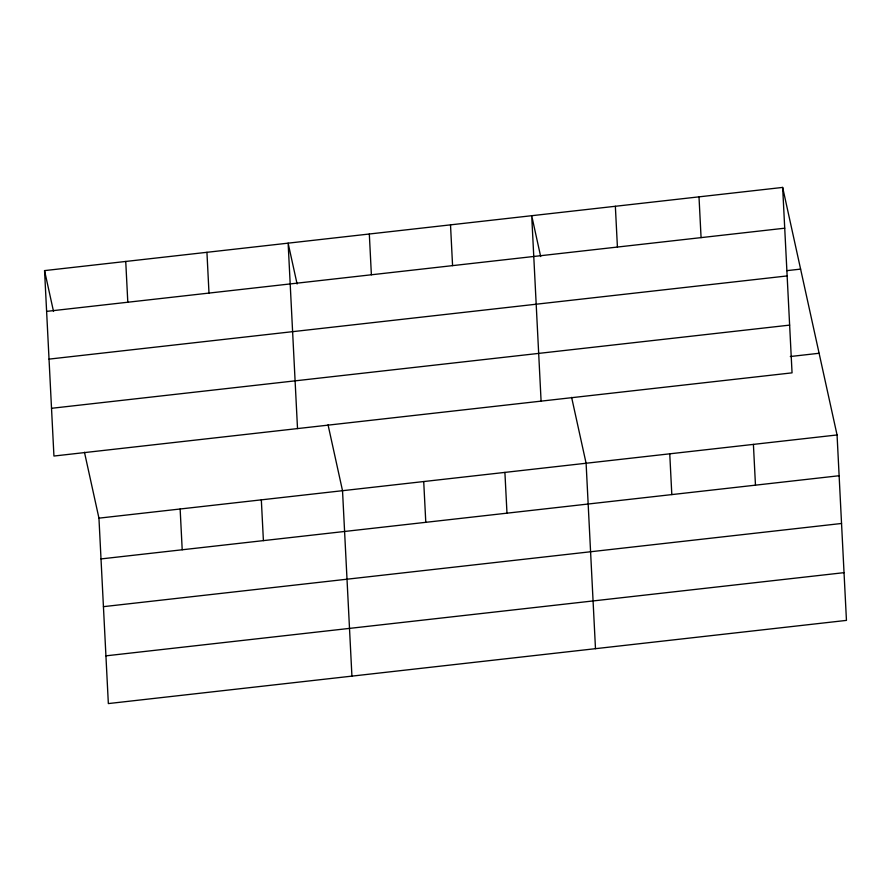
<?xml version="1.0" encoding="UTF-8"?>
<svg xmlns="http://www.w3.org/2000/svg" width="891" height="891" viewBox="0 0 891 891"><rect width="100%" height="100%" fill="white"/><g stroke="black" fill="none" stroke-linecap="round" stroke-linejoin="round"><path stroke-width="1.34" d="M782.654 187.422L792.054 372.85L53.939 456.036L44.55 270.608L782.654 187.422L837.061 434.964L846.45 620.392L108.346 703.578L98.946 518.15L84.467 452.272M46.61 311.382L784.726 228.196M786.898 270.652L800.608 269.104M49.038 359.118L787.143 275.932M51.522 408.301L789.638 325.115M790.306 356.523L819.107 353.27M98.946 518.15L837.061 434.964M101.017 558.924L839.122 475.738M103.434 606.66L841.538 523.474M105.929 655.843L844.033 572.657M540.681 256.552L531.704 215.7L541.093 401.139M571.621 397.364L586.1 463.242L595.489 648.681M297.104 283.995L288.127 243.154L297.516 428.582M328.044 424.818L342.523 490.696L351.923 676.124M44.55 270.608L53.527 311.449M753.407 444.386L755.468 485.172M699.001 196.844L701.072 237.63M669.754 453.82L671.814 494.594M615.358 206.278L617.418 247.052M504.907 472.397L506.979 513.171M450.512 224.855L452.572 265.629M423.715 481.541L425.787 522.326M369.32 234.01L371.38 274.784M261.33 499.851L263.402 540.625M206.935 252.309L208.995 293.083M180.138 508.995L182.209 549.78M125.742 261.453L127.803 302.238"/></g></svg>
